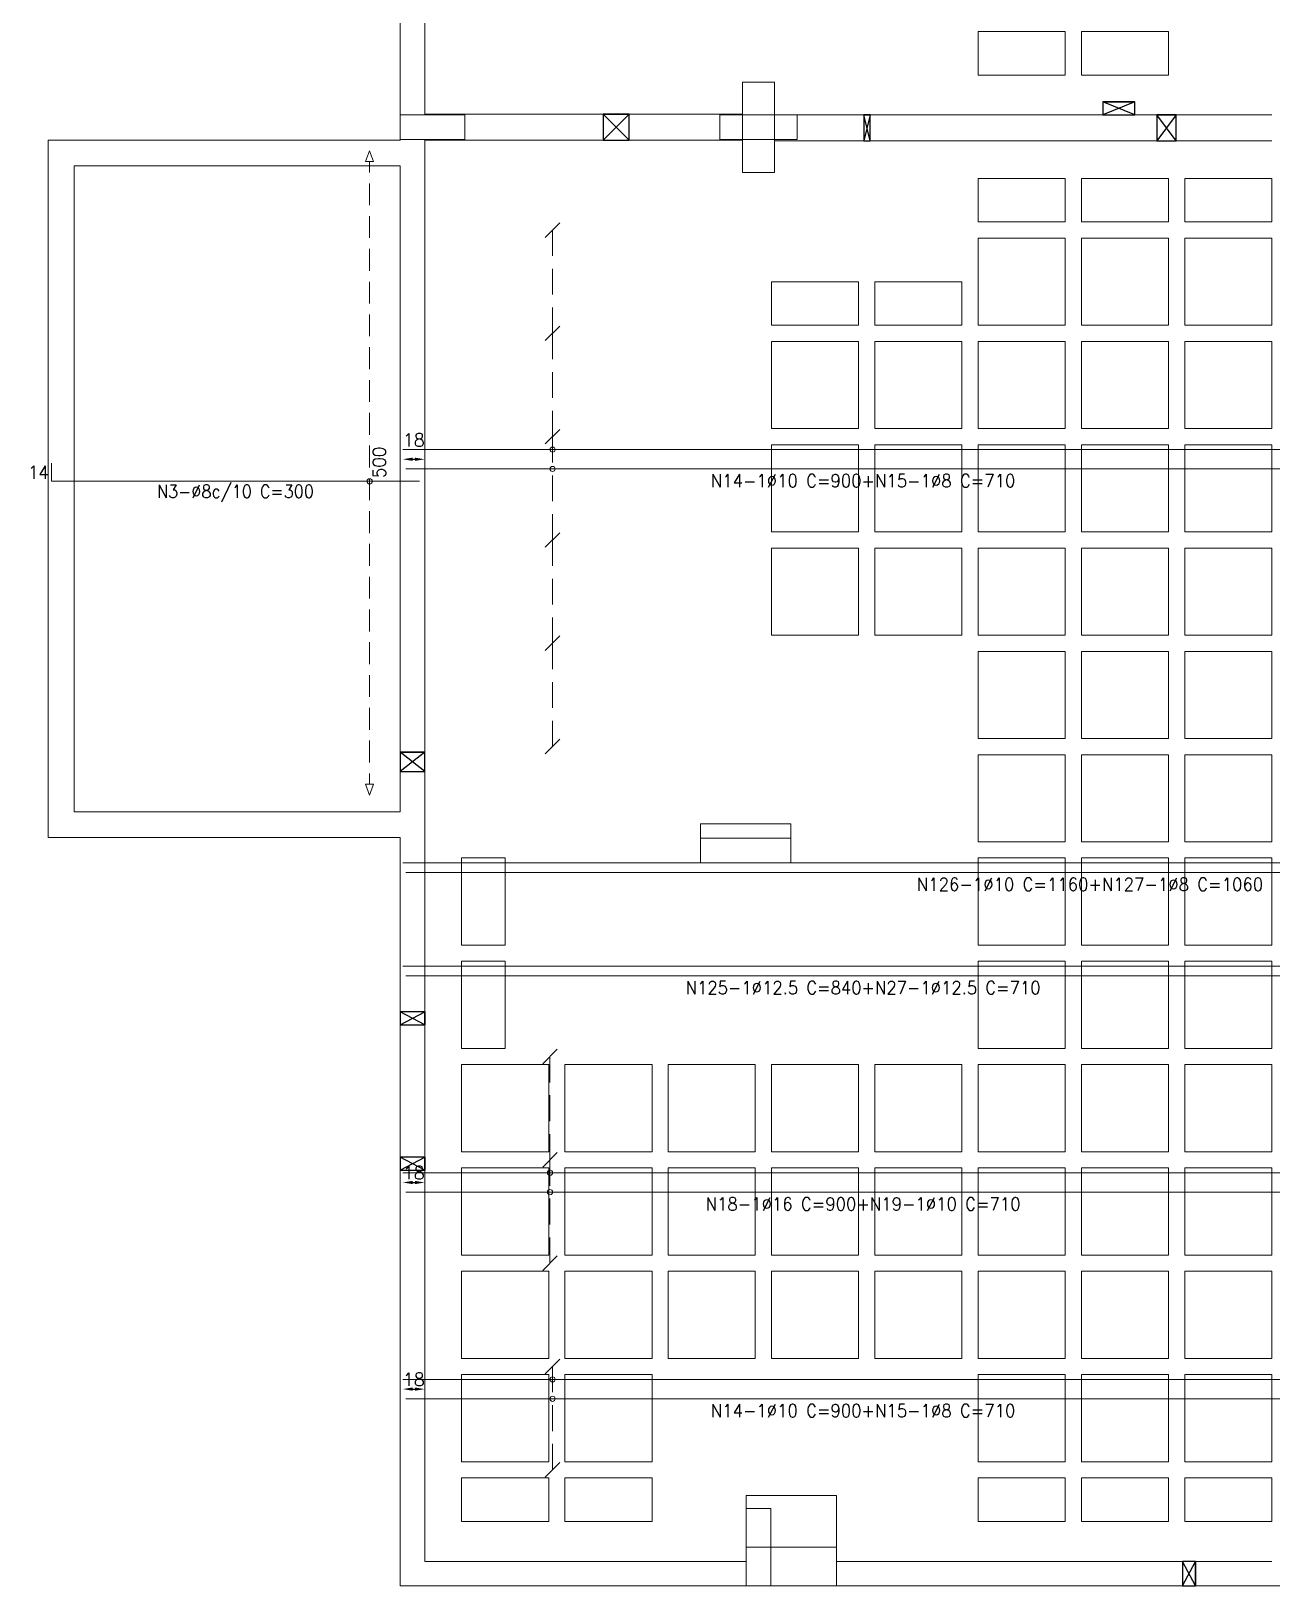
# Model space of a CAD drawing. Header units: millimetres. Extents: x -32 to 332, y -138 to 116.
# Drawn here: x 184.97 to 204.19, y -129.96 to -105.88 of the extents above; entities that cross this region are included whole.
import ezdxf
from ezdxf.enums import TextEntityAlignment as Align

# ---------------------------------------------------------------- set-up
doc = ezdxf.new("R2010")
doc.units = ezdxf.units.MM
doc.layers.add('A-COT-01', color=9, linetype='Continuous')
doc.layers.add('FURAÇÃO', color=8, linetype='Continuous')
for name, color, linetype, lineweight in [('ARR_L_I_IG_DIST', 8, 'Continuous', 0), ('ARR_L_I_IG_LINHA', 2, 'Continuous', 0), ('ARR_L_I_IG_MARCA', 2, 'Continuous', 9), ('ARR_L_I_POSICAO', 4, 'Continuous', 9), ('ARR_LONG_INF', 6, 'Continuous', 15), ('ARR_LONG_INF_TXT', 1, 'Continuous', 9), ('consolo', 8, 'Continuous', 0), ('LJ_NERV_RETI', 8, 'Continuous', 9), ('PILAR_CONCRETO', 8, 'Continuous', 0), ('PILAR_CONCRETO_APOIADO', 8, 'Continuous', 0), ('VIG_FACES', 8, 'Continuous', 0)]:
    doc.layers.add(name, color=color, linetype=linetype, lineweight=lineweight)
doc.styles.add('CYPETXT_0.3_romans', font='romans.shx', dxfattribs={"height": 0.2})
doc.styles.add('CYPETXT_romans', font='romans.shx', dxfattribs={"height": 0.2})
doc.dimstyles.new('cype_arrow', dxfattribs={"dimtxt": 0.18, "dimasz": 0.15, "dimexe": 0.075, "dimexo": 0.075, "dimgap": 0, "dimtad": 0, "dimdec": 4, "dimzin": 0, "dimdsep": 46, "dimtxsty": 'CYPETXT_0.3_romans', "dimcen": 0.09, "dimadec": 0, "dimazin": 0, "dimtfac": 1, "dimtdec": 4, "dimtofl": 0, "dimtmove": 2, "dimatfit": 3, "dimfxl": 1, "dimtolj": 1, "dimtzin": 0, "dimarcsym": 0})

# ---------------------------------------------------------------- blocks, each defined once
blk = doc.blocks.new('Forma 2PvtoTipo')
at = {"layer": 'consolo', "color": 8}
blk.add_lwpolyline([(603.613, -127.48), (602.213, -127.48), (602.213, -128.88), (603.613, -128.88)], close=True, dxfattribs=at)
at = {"layer": 'FURAÇÃO', "color": 8}
for points in [[(608.234, -106.097), (608.234, -105.897), (607.734, -105.897), (607.734, -106.097), (608.234, -106.097), (607.734, -105.897), (608.234, -105.897), (607.734, -106.097)], [(600.399, -106.49), (600.399, -106.09), (599.999, -106.09), (599.999, -106.49), (600.399, -106.49), (599.999, -106.09), (600.399, -106.09), (599.999, -106.49)], [(604.135, -106.5), (604.135, -106.1), (604.035, -106.1), (604.034, -106.5), (604.135, -106.5), (604.035, -106.1), (604.135, -106.1), (604.034, -106.5)], [(608.873, -106.5), (608.873, -106.1), (608.573, -106.1), (608.573, -106.5), (608.873, -106.5), (608.573, -106.1), (608.873, -106.1), (608.573, -106.5)], [(597.234, -116.269), (597.234, -115.969), (596.854, -115.969), (596.854, -116.269), (597.234, -116.269), (596.854, -115.969), (597.234, -115.969), (596.854, -116.269)], [(596.854, -120.19), (597.234, -120.19), (597.234, -119.99), (596.854, -119.99), (596.854, -120.19), (597.234, -119.99), (597.234, -120.19), (596.854, -119.99)], [(596.854, -122.44), (597.234, -122.44), (597.234, -122.24), (596.854, -122.24), (596.854, -122.44), (597.234, -122.24), (597.234, -122.44), (596.854, -122.24)], [(608.972, -128.88), (609.172, -128.88), (609.172, -128.5), (608.972, -128.5), (608.972, -128.88), (609.172, -128.5), (609.172, -128.88), (608.972, -128.5)]]:
    blk.add_lwpolyline(points, dxfattribs=at)
at = {"layer": 'LJ_NERV_RETI', "color": 8}
for points in [[(607.154, -105.482), (607.154, -104.807), (605.804, -104.807), (605.804, -105.482)], [(608.754, -105.482), (608.754, -104.807), (607.404, -104.807), (607.404, -105.482)], [(607.154, -107.757), (607.154, -107.082), (605.804, -107.082), (605.804, -107.757)], [(608.754, -107.757), (608.754, -107.082), (607.404, -107.082), (607.404, -107.757)], [(610.354, -107.757), (610.354, -107.082), (609.004, -107.082), (609.004, -107.757)], [(607.154, -109.357), (607.154, -108.007), (605.804, -108.007), (605.804, -109.357)], [(608.754, -109.357), (608.754, -108.007), (607.404, -108.007), (607.404, -109.357)], [(610.354, -109.357), (610.354, -108.007), (609.004, -108.007), (609.004, -109.357)], [(603.954, -109.357), (603.954, -108.682), (602.604, -108.682), (602.604, -109.357)], [(605.554, -109.357), (605.554, -108.682), (604.204, -108.682), (604.204, -109.357)], [(603.954, -110.957), (603.954, -109.607), (602.604, -109.607), (602.604, -110.957)], [(605.554, -110.957), (605.554, -109.607), (604.204, -109.607), (604.204, -110.957)], [(607.154, -110.957), (607.154, -109.607), (605.804, -109.607), (605.804, -110.957)], [(608.754, -110.957), (608.754, -109.607), (607.404, -109.607), (607.404, -110.957)], [(610.354, -110.957), (610.354, -109.607), (609.004, -109.607), (609.004, -110.957)], [(603.954, -112.557), (603.954, -111.207), (602.604, -111.207), (602.604, -112.557)], [(605.554, -112.557), (605.554, -111.207), (604.204, -111.207), (604.204, -112.557)], [(607.154, -112.557), (607.154, -111.207), (605.804, -111.207), (605.804, -112.557)], [(608.754, -112.557), (608.754, -111.207), (607.404, -111.207), (607.404, -112.557)], [(610.354, -112.557), (610.354, -111.207), (609.004, -111.207), (609.004, -112.557)], [(603.954, -114.157), (603.954, -112.807), (602.604, -112.807), (602.604, -114.157)], [(605.554, -114.157), (605.554, -112.807), (604.204, -112.807), (604.204, -114.157)], [(607.154, -114.157), (607.154, -112.807), (605.804, -112.807), (605.804, -114.157)], [(608.754, -114.157), (608.754, -112.807), (607.404, -112.807), (607.404, -114.157)], [(610.354, -114.157), (610.354, -112.807), (609.004, -112.807), (609.004, -114.157)], [(607.154, -115.757), (607.154, -114.407), (605.804, -114.407), (605.804, -115.757)], [(608.754, -115.757), (608.754, -114.407), (607.404, -114.407), (607.404, -115.757)], [(610.354, -115.757), (610.354, -114.407), (609.004, -114.407), (609.004, -115.757)], [(607.154, -117.357), (607.154, -116.007), (605.804, -116.007), (605.804, -117.357)], [(608.754, -117.357), (608.754, -116.007), (607.404, -116.007), (607.404, -117.357)], [(610.354, -117.357), (610.354, -116.007), (609.004, -116.007), (609.004, -117.357)], [(598.479, -118.957), (598.479, -117.607), (597.804, -117.607), (597.804, -118.957)], [(607.154, -118.957), (607.154, -117.607), (605.804, -117.607), (605.804, -118.957)], [(608.754, -118.957), (608.754, -117.607), (607.404, -117.607), (607.404, -118.957)], [(610.354, -118.957), (610.354, -117.607), (609.004, -117.607), (609.004, -118.957)], [(598.479, -120.557), (598.479, -119.207), (597.804, -119.207), (597.804, -120.557)], [(607.154, -120.557), (607.154, -119.207), (605.804, -119.207), (605.804, -120.557)], [(608.754, -120.557), (608.754, -119.207), (607.404, -119.207), (607.404, -120.557)], [(610.354, -120.557), (610.354, -119.207), (609.004, -119.207), (609.004, -120.557)], [(599.154, -122.157), (599.154, -120.807), (597.804, -120.807), (597.804, -122.157)], [(600.754, -122.157), (600.754, -120.807), (599.404, -120.807), (599.404, -122.157)], [(602.354, -122.157), (602.354, -120.807), (601.004, -120.807), (601.004, -122.157)], [(603.954, -122.157), (603.954, -120.807), (602.604, -120.807), (602.604, -122.157)], [(605.554, -122.157), (605.554, -120.807), (604.204, -120.807), (604.204, -122.157)], [(607.154, -122.157), (607.154, -120.807), (605.804, -120.807), (605.804, -122.157)], [(608.754, -122.157), (608.754, -120.807), (607.404, -120.807), (607.404, -122.157)], [(610.354, -122.157), (610.354, -120.807), (609.004, -120.807), (609.004, -122.157)], [(599.154, -123.757), (599.154, -122.407), (597.804, -122.407), (597.804, -123.757)], [(600.754, -123.757), (600.754, -122.407), (599.404, -122.407), (599.404, -123.757)], [(602.354, -123.757), (602.354, -122.407), (601.004, -122.407), (601.004, -123.757)], [(603.954, -123.757), (603.954, -122.407), (602.604, -122.407), (602.604, -123.757)], [(605.554, -123.757), (605.554, -122.407), (604.204, -122.407), (604.204, -123.757)], [(607.154, -123.757), (607.154, -122.407), (605.804, -122.407), (605.804, -123.757)], [(608.754, -123.757), (608.754, -122.407), (607.404, -122.407), (607.404, -123.757)], [(610.354, -123.757), (610.354, -122.407), (609.004, -122.407), (609.004, -123.757)], [(599.154, -125.357), (599.154, -124.007), (597.804, -124.007), (597.804, -125.357)], [(600.754, -125.357), (600.754, -124.007), (599.404, -124.007), (599.404, -125.357)], [(602.354, -125.357), (602.354, -124.007), (601.004, -124.007), (601.004, -125.357)], [(603.954, -125.357), (603.954, -124.007), (602.604, -124.007), (602.604, -125.357)], [(605.554, -125.357), (605.554, -124.007), (604.204, -124.007), (604.204, -125.357)], [(607.154, -125.357), (607.154, -124.007), (605.804, -124.007), (605.804, -125.357)], [(608.754, -125.357), (608.754, -124.007), (607.404, -124.007), (607.404, -125.357)], [(610.354, -125.357), (610.354, -124.007), (609.004, -124.007), (609.004, -125.357)], [(599.154, -126.957), (599.154, -125.607), (597.804, -125.607), (597.804, -126.957)], [(600.754, -126.957), (600.754, -125.607), (599.404, -125.607), (599.404, -126.957)], [(607.154, -126.957), (607.154, -125.607), (605.804, -125.607), (605.804, -126.957)], [(608.754, -126.957), (608.754, -125.607), (607.404, -125.607), (607.404, -126.957)], [(610.354, -126.957), (610.354, -125.607), (609.004, -125.607), (609.004, -126.957)], [(599.154, -127.882), (599.154, -127.207), (597.804, -127.207), (597.804, -127.882)], [(600.754, -127.882), (600.754, -127.207), (599.404, -127.207), (599.404, -127.882)], [(607.154, -127.882), (607.154, -127.207), (605.804, -127.207), (605.804, -127.882)], [(608.754, -127.882), (608.754, -127.207), (607.404, -127.207), (607.404, -127.882)], [(610.354, -127.882), (610.354, -127.207), (609.004, -127.207), (609.004, -127.882)]]:
    blk.add_lwpolyline(points, close=True, dxfattribs=at)
at = {"layer": 'PILAR_CONCRETO', "color": 8}
for points in [[(602.153, -106.99), (602.653, -106.99), (602.653, -105.59), (602.153, -105.59), (602.153, -106.99)], [(596.854, -106.48), (597.854, -106.48), (597.854, -106.1), (596.854, -106.1), (596.854, -106.48)], [(601.803, -106.48), (603.003, -106.48), (603.003, -106.1), (601.803, -106.1), (601.803, -106.48)], [(601.503, -117.68), (602.903, -117.68), (602.903, -117.08), (601.503, -117.08), (601.503, -117.68)], [(601.503, -117.68), (602.903, -117.68), (602.903, -117.3), (601.503, -117.3), (601.503, -117.68)], [(602.213, -128.88), (602.593, -128.88), (602.593, -127.68), (602.213, -127.68), (602.213, -128.88)], [(602.213, -128.88), (603.613, -128.88), (603.613, -128.28), (602.213, -128.28), (602.213, -128.88)]]:
    blk.add_lwpolyline(points, close=True, dxfattribs=at)
at = {"layer": 'PILAR_CONCRETO_APOIADO', "color": 8}
for points in [[(596.854, -106.48), (597.854, -106.48), (597.854, -106.1), (596.854, -106.1), (596.854, -106.48)], [(601.803, -106.48), (603.003, -106.48), (603.003, -106.1), (601.803, -106.1), (601.803, -106.48)], [(602.213, -128.88), (602.593, -128.88), (602.593, -127.68), (602.213, -127.68), (602.213, -128.88)]]:
    blk.add_lwpolyline(points, close=True, dxfattribs=at)
at = {"layer": 'VIG_FACES', "color": 8}
for p, q in [((596.854, -100.492), (596.854, -106.1)), ((597.234, -102.958), (597.234, -106.09)), ((599.403, -106.09), (597.234, -106.09)), ((600.078, -106.09), (599.405, -106.09)), ((602.153, -106.09), (600.08, -106.09)), ((605.803, -106.1), (602.653, -106.1)), ((610.353, -106.1), (605.805, -106.1)), ((591.403, -106.49), (591.403, -117.29)), ((596.854, -106.49), (591.403, -106.49)), ((596.854, -106.48), (596.854, -106.49)), ((599.403, -106.49), (597.234, -106.49)), ((597.234, -106.49), (597.234, -108.681)), ((600.753, -106.49), (599.405, -106.49)), ((602.153, -106.49), (600.755, -106.49)), ((604.203, -106.5), (602.653, -106.5)), ((610.353, -106.5), (604.205, -106.5)), ((591.803, -106.89), (591.803, -116.89)), ((596.854, -106.89), (591.803, -106.89)), ((596.854, -106.89), (596.854, -116.89)), ((597.234, -108.683), (597.234, -128.5)), ((591.803, -116.89), (596.854, -116.89)), ((591.403, -117.29), (596.854, -117.29)), ((596.854, -117.29), (596.854, -128.88)), ((600.753, -128.5), (597.234, -128.5)), ((602.213, -128.5), (600.755, -128.5)), ((605.803, -128.5), (603.613, -128.5)), ((610.353, -128.5), (605.805, -128.5)), ((602.213, -128.88), (596.854, -128.88)), ((612.903, -128.88), (603.613, -128.88))]:
    blk.add_line(p, q, dxfattribs=at)
blk = doc.blocks.new('*D157')
at = {"layer": 'ARR_L_I_POSICAO', "color": 0, "lineweight": -2, "transparency": 16777216}
blk.add_line((190.877, -126.911), (190.915, -126.911), dxfattribs=at)
at = {"layer": 'ARR_L_I_POSICAO', "color": 0, "transparency": 16777216}
for points in [[(190.877, -126.886), (190.877, -126.936), (190.727, -126.911)], [(190.915, -126.886), (190.915, -126.936), (191.065, -126.911)]]:
    blk.add_solid(points, dxfattribs=at)
at = {"layer": 'DEFPOINTS', "color": 0, "transparency": 16777216}
for p in [(190.727, -126.911), (191.065, -126.911), (191.065, -126.911)]:
    blk.add_point(p, dxfattribs=at)
at = {"layer": 'ARR_L_I_POSICAO', "color": 0, "transparency": 16777216, "insert": (190.896, -126.761), "char_height": 0.2, "attachment_point": 5, "rotation": 0.0002, "style": 'CYPETXT_0.3_romans'}
blk.add_mtext('\\A1;18', dxfattribs=at)
blk = doc.blocks.new('*D161')
at = {"layer": 'ARR_L_I_POSICAO', "color": 0, "lineweight": -2, "transparency": 16777216}
blk.add_line((190.877, -123.711), (190.915, -123.711), dxfattribs=at)
at = {"layer": 'ARR_L_I_POSICAO', "color": 0, "transparency": 16777216}
for points in [[(190.877, -123.686), (190.877, -123.736), (190.727, -123.711)], [(190.915, -123.686), (190.915, -123.736), (191.065, -123.711)]]:
    blk.add_solid(points, dxfattribs=at)
at = {"layer": 'DEFPOINTS', "color": 0, "transparency": 16777216}
for p in [(190.727, -123.711), (191.065, -123.711), (191.065, -123.711)]:
    blk.add_point(p, dxfattribs=at)
at = {"layer": 'ARR_L_I_POSICAO', "color": 0, "transparency": 16777216, "insert": (190.896, -123.561), "char_height": 0.2, "attachment_point": 5, "rotation": 0.0001, "style": 'CYPETXT_0.3_romans'}
blk.add_mtext('\\A1;18', dxfattribs=at)
blk = doc.blocks.new('*D163')
at = {"layer": 'ARR_L_I_POSICAO', "color": 0, "lineweight": -2, "transparency": 16777216}
for p, q in [((190.877, -112.511), (190.915, -112.511)), ((191.065, -112.511), (191.065, -112.511))]:
    blk.add_line(p, q, dxfattribs=at)
at = {"layer": 'ARR_L_I_POSICAO', "color": 0, "transparency": 16777216}
for points in [[(190.877, -112.486), (190.877, -112.536), (190.727, -112.511)], [(190.915, -112.486), (190.915, -112.536), (191.065, -112.511)]]:
    blk.add_solid(points, dxfattribs=at)
at = {"layer": 'DEFPOINTS', "color": 0, "transparency": 16777216}
for p in [(190.727, -112.511), (191.065, -112.511), (191.065, -112.511)]:
    blk.add_point(p, dxfattribs=at)
at = {"layer": 'ARR_L_I_POSICAO', "color": 0, "transparency": 16777216, "insert": (190.896, -112.211), "char_height": 0.2, "attachment_point": 5, "style": 'CYPETXT_0.3_romans'}
blk.add_mtext('\\A1;18', dxfattribs=at)

msp = doc.modelspace()

# ---------------------------------------------------------------- linework, layer by layer
at = {"layer": 'ARR_L_I_IG_LINHA'}
for p, q in [((193.04665, -109.36088), (193.04665, -108.96088)), ((193.04665, -109.96088), (193.04665, -109.56088)), ((193.04665, -110.96088), (193.04665, -110.16088)), ((193.04665, -111.56088), (193.04665, -111.16088)), ((193.04665, -112.56088), (193.04665, -111.76088)), ((193.04665, -113.16088), (193.04665, -112.76088)), ((193.04665, -114.16088), (193.04665, -113.36088)), ((193.04665, -114.76088), (193.04665, -114.36088)), ((193.04665, -115.76088), (193.04665, -114.96088)), ((193.04665, -116.36088), (193.04665, -115.96088)), ((193.04665, -116.96088), (193.04665, -116.56088)), ((193.00615, -122.16088), (193.00615, -121.76088)), ((193.00615, -122.76088), (193.00615, -122.36088)), ((193.00615, -123.76088), (193.00615, -122.96088)), ((193.00615, -124.36088), (193.00615, -123.96088)), ((193.00615, -124.96088), (193.00615, -124.56088)), ((193.04665, -126.96089), (193.04665, -126.56089)), ((193.04665, -127.56089), (193.04665, -127.16089)), ((193.04665, -128.16089), (193.04665, -127.76089))]:
    msp.add_line(p, q, dxfattribs=at)
for points in [[(190.21259, -107.89968), (190.15009, -107.89968), (190.21259, -107.73218), (190.27509, -107.89968), (190.21259, -107.89968)], [(190.21259, -117.54468), (190.27509, -117.54468), (190.21259, -117.71218), (190.15009, -117.54468), (190.21259, -117.54468)]]:
    msp.add_lwpolyline(points, close=True, dxfattribs=at)
for points in [[(190.21259, -108.06889), (190.21259, -107.89968)], [(190.21259, -108.57653), (190.21259, -108.2381)], [(190.21259, -109.08416), (190.21259, -108.74574)], [(190.21259, -109.59179), (190.21259, -109.25337)], [(190.21259, -110.09942), (190.21259, -109.761)], [(190.21259, -110.60705), (190.21259, -110.26863)], [(190.21259, -111.11468), (190.21259, -110.77626)], [(190.21259, -111.62232), (190.21259, -111.28389)], [(190.21259, -112.12995), (190.21259, -111.79153)], [(190.21259, -112.63758), (190.21259, -112.29916)], [(190.21259, -113.14521), (190.21259, -112.80679)], [(190.21259, -113.65284), (190.21259, -113.31442)], [(190.21259, -114.16047), (190.21259, -113.82205)], [(190.21259, -114.6681), (190.21259, -114.32968)], [(190.21259, -115.17574), (190.21259, -114.83732)], [(190.21259, -115.68337), (190.21259, -115.34495)], [(190.21259, -116.191), (190.21259, -115.85258)], [(190.21259, -116.69863), (190.21259, -116.36021)], [(190.21259, -117.20626), (190.21259, -116.86784)], [(190.21259, -117.54468), (190.21259, -117.37547)]]:
    msp.add_lwpolyline(points, dxfattribs=at)
for centre in [(193.04665, -112.36089), (193.04665, -112.66089), (190.21259, -112.85218), (193.00615, -123.56089), (193.00615, -123.86089), (193.04665, -126.76089), (193.04665, -127.06089)]:
    msp.add_circle(centre, 0.04, dxfattribs=at)
at = {"layer": 'ARR_L_I_IG_MARCA'}
for p, q in [((193.15979, -108.84775), (192.93352, -109.07402)), ((193.15979, -110.44775), (192.93352, -110.67402)), ((193.15979, -112.04775), (192.93352, -112.27402)), ((193.15979, -113.64775), (192.93352, -113.87402)), ((193.15979, -115.24775), (192.93352, -115.47402)), ((193.15979, -116.84775), (192.93352, -117.07402)), ((193.11929, -121.64775), (192.89302, -121.87402)), ((193.11929, -123.24775), (192.89302, -123.47402)), ((193.11929, -124.84775), (192.89302, -125.07402)), ((193.15979, -126.44775), (192.93352, -126.67402)), ((193.15979, -128.04775), (192.93352, -128.27402))]:
    msp.add_line(p, q, dxfattribs=at)
at = {"layer": 'ARR_LONG_INF'}
for points in [[(190.72709, -112.36089), (208.68709, -112.36089)], [(185.28509, -112.57218), (185.28509, -112.85218), (190.98509, -112.85218)], [(190.77565, -112.66089), (204.93565, -112.66089)], [(190.72709, -118.76089), (213.50509, -118.76089), (213.50509, -118.38089)], [(190.77565, -118.91089), (211.96309, -118.91089)], [(190.72709, -120.36089), (207.08509, -120.36089), (207.08509, -119.98089)], [(190.77565, -120.51089), (204.93565, -120.51089)], [(190.72709, -123.56089), (208.68709, -123.56089)], [(190.77565, -123.86089), (204.93565, -123.86089)], [(190.72709, -126.76089), (208.68709, -126.76089)], [(190.77565, -127.06089), (204.93565, -127.06089)]]:
    msp.add_lwpolyline(points, dxfattribs=at)

# ---------------------------------------------------------------- block references
at = {"layer": 'A-COT-01', "color": 1}
msp.add_blockref('Forma 2PvtoTipo', (-406.16805, -1.07881), dxfattribs=at)

# ---------------------------------------------------------------- texts
at = {"layer": 'ARR_L_I_IG_DIST', "style": 'CYPETXT_romans', "width": 0.895263}
msp.add_text('500', height=0.2, rotation=90, dxfattribs=at).set_placement((190.46259, -112.80218), (190.46259, -112.31618), align=Align.FIT)
at = {"layer": 'ARR_LONG_INF_TXT', "style": 'CYPETXT_romans'}
for s, width, p, p2 in [('14', 0.895263, (184.92109, -112.81218), (185.24509, -112.81218)), ('N3-%%c8c/10 C=300', 0.817788, (186.92009, -113.10885), (189.35009, -113.10885)), ('N14-1%%c10 C=900+N15-1%%c8 C=710', 0.835042, (195.49765, -112.94422), (200.21365, -112.94422)), ('N126-1%%c10 C=1160+N127-1%%c8 C=1060', 0.83688, (198.68737, -119.19422), (204.05137, -119.19422)), ('N125-1%%c12.5 C=840+N27-1%%c12.5 C=710', 0.832727, (195.10765, -120.79422), (200.60365, -120.79422)), ('N18-1%%c16 C=900+N19-1%%c10 C=710', 0.835546, (195.41665, -124.14422), (200.29465, -124.14422)), ('N14-1%%c10 C=900+N15-1%%c8 C=710', 0.835042, (195.49765, -127.34422), (200.21365, -127.34422))]:
    msp.add_text(s, height=0.2, dxfattribs=dict(at, width=width)).set_placement(p, p2, align=Align.FIT)

# ---------------------------------------------------------------- dimensions: what is measured, and where the dimension line sits
at = {"layer": 'ARR_L_I_POSICAO'}
for p1, p2, picture, middle in [((190.72709, -112.51089), (191.06509, -112.51089), '*D163', (190.89609, -112.21089)), ((190.72709, -123.71089), (191.06509, -123.71089), '*D161', (190.89609, -123.56089)), ((190.72709, -126.91089), (191.06509, -126.91089), '*D157', (190.89609, -126.76089))]:
    dim = msp.add_aligned_dim(p1=p1, p2=p2, distance=0, text='18', dimstyle='cype_arrow', override={"dimexe": 0, "dimexo": 0}, dxfattribs=at)
    dim.commit()
    dim.dimension.update_dxf_attribs({"geometry": picture, "text_midpoint": middle})

doc.saveas('drawing.dxf')
